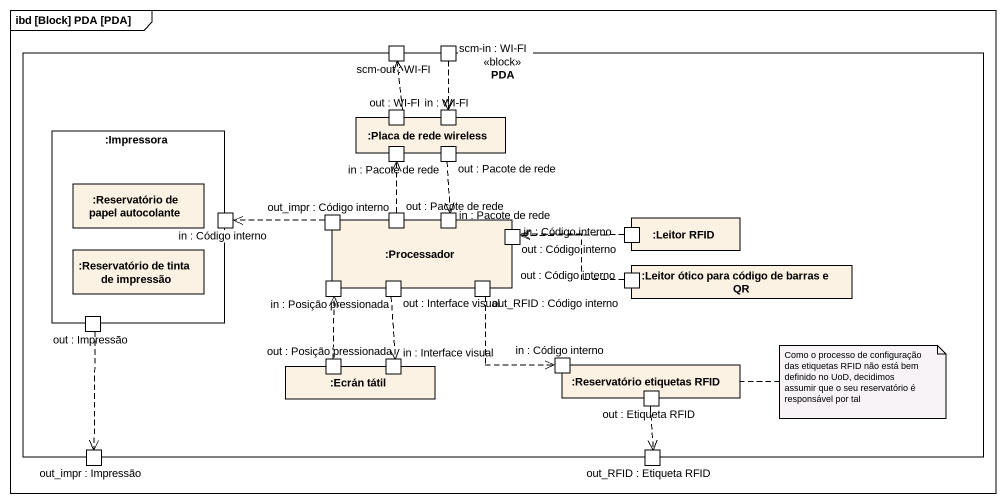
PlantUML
@startuml
mainframe ibd [Block] PDA [PDA]
rectangle PDA <<block>> {
  port "scm-out : WI-FI" as scm_out
  port "scm-in : WI-FI" as scm_in
  rectangle ":Impressora" as Impressora {
    rectangle ":Reservatório de papel autocolante" as Reservatório_de_papel
    port "in : Código interno" as in_3
    rectangle ":Reservatório de tinta de impressão" as Reservatório_de_tinta_de
    port "out : Impressão" as out_7
  }
  rectangle ":Placa de rede wireless" as Placa_de_rede_wireless {
    port "in : Pacote de rede" as in
    port "out : WI-FI" as out
    port "out : Pacote de rede" as out_2
    port "in : WI-FI" as in_2
  }
  rectangle ":Processador" as Processador {
    port "out_impr : Código interno" as out_impr
    port "out : Pacote de rede" as out_3
    port "in : Pacote de rede" as in_4
    port "in : Código interno" as in_5
    port "in : Posição pressionada" as in_6
    port "out : Interface visual" as out_5
    port "out_RFID : Código interno" as out_RFID
  }
  rectangle ":Leitor RFID" as Leitor_RFID {
    port "out : Código interno" as out_4
  }
  rectangle ":Leitor ótico para código de barras e QR" as Leitor_ótico_para_código_de {
    port "out : Código interno" as out_6
  }
  rectangle ":Ecrán tátil" as Ecrán_tátil {
    port "out : Posição pressionada" as out_8
    port "in : Interface visual" as in_7
  }
  rectangle ":Reservatório etiquetas RFID" as Reservatório_etiquetas_RFID {
    port "in : Código interno" as in_8
    port "out : Etiqueta RFID" as out_9
  }
  port "out_impr : Impressão" as out_impr_2
  port "out_RFID : Etiqueta RFID" as out_RFID_2
}
scm_in ..> in_2
out .up.> scm_out
out_2 ..> in_4
out_impr .left.> in_3
out_3 .up.> in
out_4 .left.> in_5
out_5 ..> in_7
out_RFID ..> in_8
out_6 .left.> in_5
out_7 ..> out_impr_2
out_8 .up.> in_6
out_9 ..> out_RFID_2
note right of Reservatório_etiquetas_RFID : Como o processo de configuração das etiquetas RFID não está bem definido no UoD, decidimos assumir que o seu reservatório é responsável por tal
@enduml
